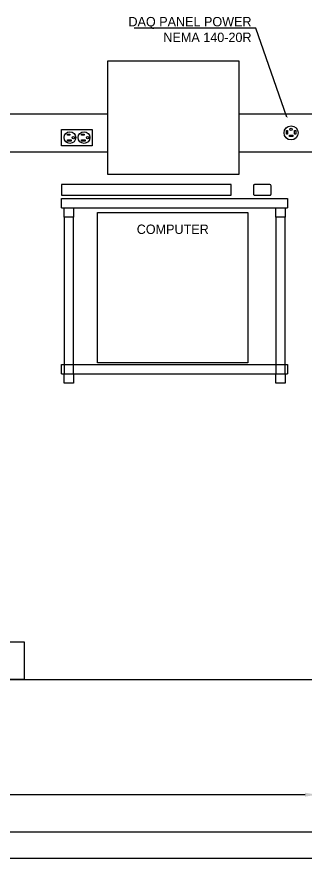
# Model space of a CAD drawing. Header units: inches. Extents: x -336 to 270, y -55 to 410.
# Drawn here: x -63.6 to -33, y -55.2 to 34.2 of the extents above; entities that cross this region are included whole.
import ezdxf
from ezdxf import colors
from ezdxf.entities.mleader import LeaderData, LeaderLine
from ezdxf.math import Vec2, Vec3

# ---------------------------------------------------------------- set-up
doc = ezdxf.new("R2010")
doc.units = ezdxf.units.IN
doc.header["$MEASUREMENT"] = 0
doc.layers.get('DEFPOINTS').update_dxf_attribs({"linetype": 'CONTINUOUS'})
for name, color, linetype in [('CABINET', 6, 'CONTINUOUS'), ('CONT', 1, 'CONTINUOUS'), ('ELEC', 1, 'CONTINUOUS')]:
    doc.layers.add(name, color=color, linetype=linetype)
doc.dimstyles.get("Standard").update_dxf_attribs({"dimtxt": 0.18, "dimasz": 0.18, "dimexe": 0.18, "dimexo": 0.0625, "dimgap": 0.09, "dimtad": 0, "dimtih": 1, "dimtoh": 1, "dimdec": 4, "dimzin": 0, "dimdsep": 46, "dimtxsty": 'Standard', "dimcen": 0.09, "dimadec": 0, "dimazin": 0, "dimtfac": 1, "dimtdec": 4, "dimtofl": 0, "dimtmove": 0, "dimatfit": 3, "dimfxl": 1, "dimtolj": 1, "dimtzin": 0, "dimarcsym": 0})

# ---------------------------------------------------------------- blocks, each defined once
blk = doc.blocks.new('*D20')
at = {"layer": 'DEFPOINTS', "color": 0}
for p in [(-235.125, -36.25), (-31.75, -36.25), (-31.75, -48.5)]:
    blk.add_point(p, dxfattribs=at)
at = {"layer": 'ELEC', "color": 0, "lineweight": -2}
for p, q in [((-235.125, -36.6875), (-235.125, -49.76)), ((-31.75, -36.6875), (-31.75, -49.76)), ((-233.865, -48.5), (-138.1625, -48.5)), ((-33.01, -48.5), (-128.7125, -48.5))]:
    blk.add_line(p, q, dxfattribs=at)
at = {"layer": 'ELEC', "color": 0}
for points in [[(-233.865, -48.29), (-233.865, -48.71), (-235.125, -48.5)], [(-33.01, -48.29), (-33.01, -48.71), (-31.75, -48.5)]]:
    blk.add_solid(points, dxfattribs=at)
at = {"layer": 'ELEC', "color": 0, "insert": (-133.4375, -48.5), "char_height": 1.26, "attachment_point": 5}
blk.add_mtext('\\A1;203 3/8', dxfattribs=at)
blk = doc.blocks.new('*D21')
at = {"layer": 'DEFPOINTS', "color": 0}
for p in [(-235.125, -36.25), (58.25, -36.25), (58.25, -52.5)]:
    blk.add_point(p, dxfattribs=at)
at = {"layer": 'ELEC', "color": 0, "lineweight": -2}
for p, q in [((-235.125, -36.6875), (-235.125, -53.76)), ((58.25, -36.6875), (58.25, -53.76)), ((-233.865, -52.5), (-93.2675, -52.5)), ((56.99, -52.5), (-83.6075, -52.5))]:
    blk.add_line(p, q, dxfattribs=at)
at = {"layer": 'ELEC', "color": 0}
for points in [[(-233.865, -52.29), (-233.865, -52.71), (-235.125, -52.5)], [(56.99, -52.29), (56.99, -52.71), (58.25, -52.5)]]:
    blk.add_solid(points, dxfattribs=at)
at = {"layer": 'ELEC', "color": 0, "insert": (-88.4375, -52.5), "char_height": 1.26, "attachment_point": 5}
blk.add_mtext('\\A1;293 3/8', dxfattribs=at)

msp = doc.modelspace()

# ---------------------------------------------------------------- linework, layer by layer
at = {"layer": 'CABINET'}
for p, q in [((-58.875, 14.896), (-34.875, 14.896)), ((-58.875, 13.896), (-58.875, 14.896)), ((-34.875, 14.896), (-34.875, 13.896)), ((-58.875, 13.896), (-34.875, 13.896)), ((-58.625, 12.896), (-58.625, -3.755)), ((-57.625, -3.755), (-57.625, 12.896)), ((-36.125, 12.896), (-36.125, -3.755)), ((-35.125, -3.755), (-35.125, 12.896)), ((-58.875, -2.755), (-34.875, -2.755)), ((-58.875, -3.755), (-58.875, -2.755)), ((-34.875, -2.755), (-34.875, -3.755)), ((-58.875, -3.755), (-34.875, -3.755)), ((-235.125, -36.25), (270.375, -36.25))]:
    msp.add_line(p, q, dxfattribs=at)
for points in [[(-54, 17.5), (-40, 17.5), (-40, 29.5), (-54, 29.5)], [(-58.875, 15.25), (-40.875, 15.25), (-40.875, 16.375), (-58.875, 16.375)], [(-58.625, 13.896), (-57.625, 13.896), (-57.625, 12.896), (-58.625, 12.896)], [(-36.125, 13.896), (-35.125, 13.896), (-35.125, 12.896), (-36.125, 12.896)], [(-55.0838, 13.4003), (-39.0885, 13.4003), (-39.0885, -2.5857), (-55.0838, -2.5857)], [(-58.625, -3.755), (-57.625, -3.755), (-57.625, -4.755), (-58.625, -4.755)], [(-36.125, -3.755), (-35.125, -3.755), (-35.125, -4.755), (-36.125, -4.755)], [(-92.875, -32.25), (-62.875, -32.25), (-62.875, -36.25), (-92.875, -36.25)]]:
    msp.add_lwpolyline(points, close=True, dxfattribs=at)
msp.add_lwpolyline([(-38.375, 15.25), (-36.75, 15.25, 0.4142136), (-36.625, 15.375), (-36.625, 16.25, 0.4142136), (-36.75, 16.375), (-38.375, 16.375, 0.4142136), (-38.5, 16.25), (-38.5, 15.375, 0.4142136)], format="xyb", close=True, dxfattribs=at)
at = {"layer": 'CONT'}
msp.add_line((-235.125, -55.25), (268.875, -55.25), dxfattribs=at)
at = {"layer": 'ELEC'}
for points in [[(-54, 23.875), (-99.75, 23.875)], [(-31.75, 23.875), (-40, 23.875)], [(-99.75, 19.875), (-54, 19.875)], [(-40, 19.875), (-31.75, 19.875)]]:
    msp.add_lwpolyline(points, dxfattribs=at)
for points in [[(-58.875, 22.25), (-55.625, 22.25), (-55.625, 20.5), (-58.875, 20.5)], [(-58.25, 21.625), (-58.25, 21.75), (-58, 21.75), (-58, 21.625)], [(-56.75, 21.625), (-56.75, 21.75), (-56.5, 21.75), (-56.5, 21.625)], [(-35, 22.125), (-34.875, 22.125), (-34.875, 21.75), (-35, 21.75)], [(-34.6826, 21.625), (-34.3076, 21.625), (-34.3076, 21.5), (-34.6826, 21.5)], [(-34.125, 22.125), (-34, 22.125), (-34, 21.75), (-34.125, 21.75)], [(-58.25, 21), (-58.25, 21.125), (-57.875, 21.125), (-57.875, 21)], [(-56.75, 21), (-56.75, 21.125), (-56.375, 21.125), (-56.375, 21)]]:
    msp.add_lwpolyline(points, close=True, dxfattribs=at)
for centre, radius in [((-34.5, 21.875), 0.75), ((-34.5, 22.25), 0.125), ((-58, 21.375), 0.625), ((-57.625, 21.375), 0.125), ((-56.5, 21.375), 0.625), ((-56.125, 21.375), 0.125)]:
    msp.add_circle(centre, radius, dxfattribs=at)

# ---------------------------------------------------------------- texts
at = {"layer": 'CABINET', "insert": (-54.75, 12.125), "char_height": 1, "attachment_point": 1}
msp.add_mtext_dynamic_manual_height_columns('\\pi3.8542;COMPUTER', width=15.375, gutter_width=2.5, heights=[0], dxfattribs=at)

# ---------------------------------------------------------------- dimensions: what is measured, and where the dimension line sits
at = {"layer": 'ELEC'}
for base, p2, picture, middle in [((-31.75, -48.5), (-31.75, -36.25), '*D20', (-133.4375, -48.5)), ((58.25, -52.5), (58.25, -36.25), '*D21', (-88.4375, -52.5))]:
    dim = msp.add_linear_dim(base=base, p1=(-235.125, -36.25), p2=p2, dimstyle='Standard', override={"dimscale": 7, "dimdec": 3, "dimlunit": 5, "dimtdec": 3, "dimfrac": 2}, dxfattribs=at)
    dim.commit()
    dim.dimension.update_dxf_attribs({"geometry": picture, "text_midpoint": middle})

# ---------------------------------------------------------------- leaders
ml = msp.add_multileader_mtext('Standard', dxfattribs=at)
ml.set_content('DAQ PANEL POWER\\PNEMA 140-20R', color=256)
ml.set_leader_properties()
ml.build(insert=Vec2(0, 0))
ml.multileader.update_dxf_attribs({"text_right_attachment_type": 6, "dogleg_length": 0.36, "arrow_head_size": 0.18})
ctx = ml.context
ctx.base_point, ctx.char_height, ctx.arrow_head_size, ctx.landing_gap_size, ctx.plane_origin = Vec3(-53.79, 33.6), 1, 0.18, 0.09, Vec3(-34.875, 23.375)
ctx.right_attachment, ctx.text_align_type = 6, 2
notes = []
notes.append((ctx, [(0, (1, 1, 0), (-38.25, 33), (-1, 0), 0.36, [(0, [(-34.875, 23.375)], 0, [])])]))
ctx.mtext.insert, ctx.mtext.alignment, ctx.mtext.flow_direction = Vec3(-38.7, 34.2), 3, 5
for ctx, leaders in notes:
    for number, flags, end, landing, length, lines in leaders:
        leader = LeaderData()
        leader.index, (leader.has_last_leader_line, leader.has_dogleg_vector, leader.attachment_direction) = number, flags
        leader.last_leader_point, leader.dogleg_vector, leader.dogleg_length = Vec3(end), Vec3(landing), length
        for number, points, colour, breaks in lines:
            line = LeaderLine()
            line.index, line.vertices, line.color, line.breaks = number, Vec3.list(points), colors.encode_raw_color(colour), breaks
            leader.lines.append(line)
        ctx.leaders.append(leader)

doc.saveas('drawing.dxf')
